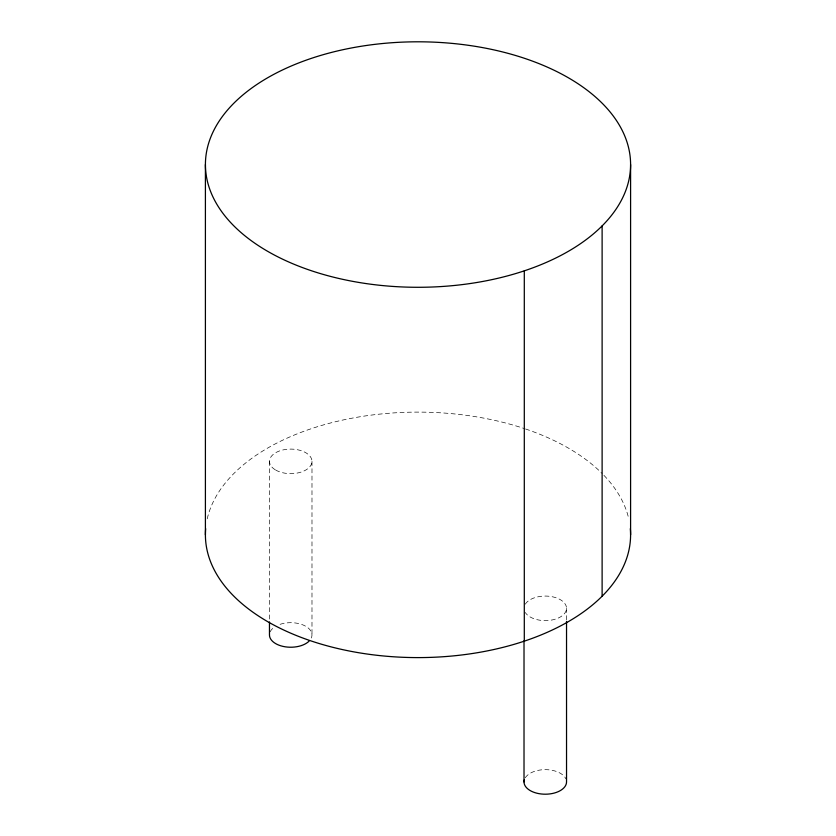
<?xml version="1.0" encoding="UTF-8"?>
<svg xmlns="http://www.w3.org/2000/svg" width="836" height="836" viewBox="0 0 836 836"><rect width="100%" height="100%" fill="white"/><g stroke="black" fill="none" stroke-linecap="round" stroke-linejoin="round"><path stroke-width="0.63" stroke-dasharray="4.18 3.13" d="M566.536 608.336L566.536 620.082M311.985 461.378L311.985 634.963M269.464 461.378L269.464 620.605M207.224 518.832A212.595 122.746 0 0 1 524.297 428.555M525.562 428.983A212.595 122.746 0 0 1 602.119 473.489M603.937 475.35A212.595 122.746 0 0 1 628.777 518.832M525.301 604.146A21.255 12.279 0 0 1 557.967 598.492A21.255 12.279 0 0 1 557.967 618.191A21.255 12.279 0 0 1 525.301 612.537M525.301 777.731A21.255 12.279 0 0 1 546.201 769.663A21.255 12.279 0 0 1 565.815 778.744M280.091 624.325A21.255 12.279 0 0 1 303.667 625.223A21.255 12.279 0 0 1 311.253 638.14M270.185 631.786A21.255 12.279 0 0 1 274.741 626.864M275.692 470.051A21.255 12.279 0 0 0 311.253 464.555A21.255 12.279 0 0 0 285.222 449.517A21.255 12.279 0 0 0 275.692 470.051"/><path stroke-width="1.25" d="M630.595 164.546A212.595 122.746 0 0 1 311.703 270.843A212.595 122.746 0 0 1 311.703 58.248A212.595 122.746 0 0 1 630.595 164.546L630.595 534.852M602.119 225.908L602.119 596.225M566.536 621.388L566.536 781.921A21.255 12.279 0 0 1 543.421 794.158A21.255 12.279 0 0 1 524.339 779.789M524.297 270.843L524.297 641.149M524.015 640.972L524.015 781.921M269.464 621.911L269.464 634.963A21.255 12.279 0 0 0 285.222 646.813A21.255 12.279 0 0 0 309.132 641.097M205.405 164.546L205.405 534.852M630.323 528.686A212.595 122.746 0 0 1 418 657.598A212.595 122.746 0 0 1 205.677 528.686"/></g></svg>
